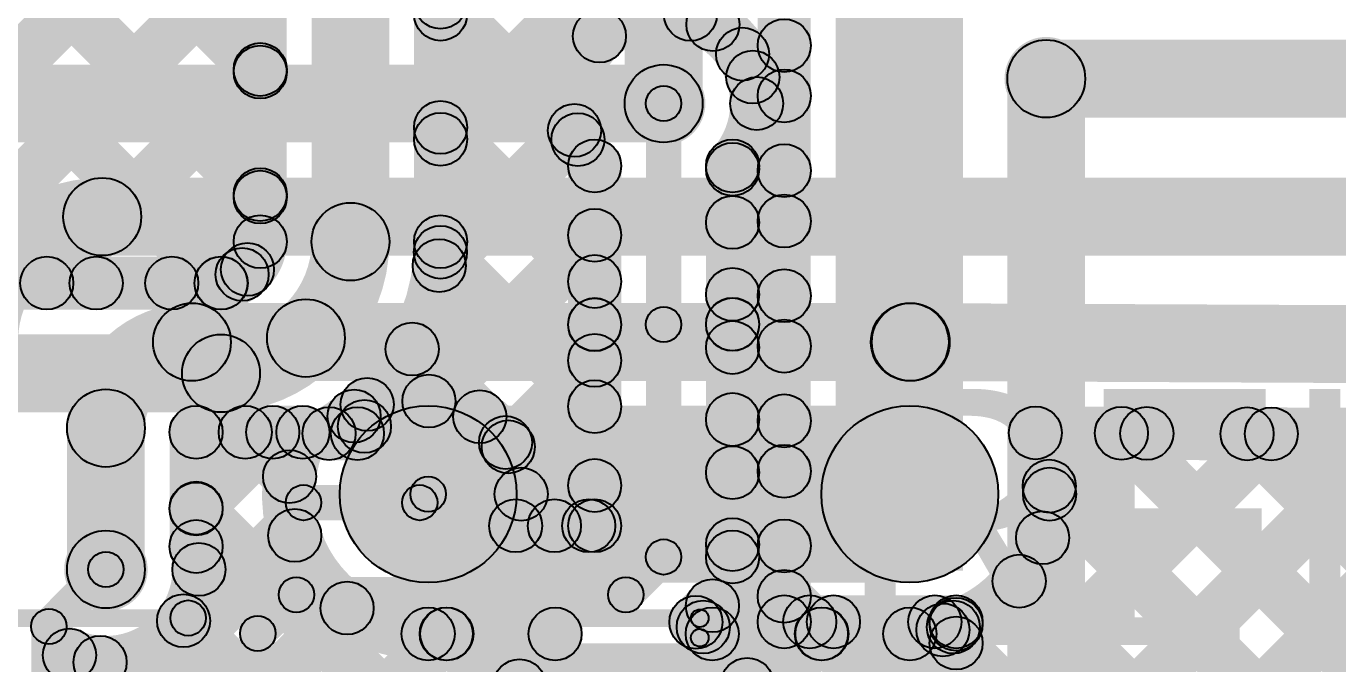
# Model space of a CAD drawing. Header units: millimetres. Extents: x 0 to 210, y 0 to 213.
# Drawn here: x 1.6821 to 2.053, y 0.1107 to 0.2908 of the extents above; entities that cross this region are included whole.
import ezdxf

# ---------------------------------------------------------------- set-up
doc = ezdxf.new("R2010")
doc.units = ezdxf.units.MM
doc.header["$MEASUREMENT"] = 0
for name, color, linetype in [('BottomLayer', 5, 'Continuous'), ('BottomSolder', 6, 'Continuous'), ('TopLayer', 1, 'Continuous'), ('TopOverlay', 2, 'Continuous'), ('TopSolder', 216, 'Continuous'), ('ViaHoleLayer', 16, 'Continuous')]:
    doc.layers.add(name, color=color, linetype=linetype)

# ---------------------------------------------------------------- blocks, each defined once
blk = doc.blocks.new('2305018_2_69')
at = {"layer": 'BottomSolder'}
h = blk.add_hatch(color=6, dxfattribs=at)
edge = h.paths.add_edge_path()
edge.add_arc((0.1752, 0.03937), 0.02073, 180, 360)
edge.add_line((0.19593, 0.03937), (0.19593, 0.07874))
edge.add_arc((0.1752, 0.07874), 0.02073, 0, 180)
edge.add_line((0.15446, 0.07874), (0.15446, 0.03937))
at = {"layer": 'TopOverlay'}
for points in [[(-0.1939, 0.10675), (-0.1939, 0.11175), (0.1939, 0.11175), (0.1939, 0.10675)], [(0.1964, 0.10372), (0.1914, 0.10372), (0.1914, 0.10925), (0.1964, 0.10925)]]:
    blk.add_hatch(color=2, dxfattribs=at).paths.add_polyline_path(points)
h = blk.add_hatch(color=2, dxfattribs=at)
edge = h.paths.add_edge_path()
edge.add_arc((0.1939, 0.10925), 0.0025, 0, 360)
h = blk.add_hatch(color=2, dxfattribs=at)
edge = h.paths.add_edge_path()
edge.add_arc((0.1939, 0.10925), 0.0025, 0, 360)
h = blk.add_hatch(color=2, dxfattribs=at)
edge = h.paths.add_edge_path()
edge.add_arc((0.1939, 0.10372), 0.0025, 0, 360)
at = {"layer": 'TopSolder'}
h = blk.add_hatch(color=216, dxfattribs=at)
edge = h.paths.add_edge_path()
edge.add_arc((0.1752, 0.03937), 0.02073, 180, 360)
edge.add_line((0.19593, 0.03937), (0.19593, 0.07874))
edge.add_arc((0.1752, 0.07874), 0.02073, 0, 180)
edge.add_line((0.15446, 0.07874), (0.15446, 0.03937))
at = {"layer": 'TopOverlay'}
for centre in [(0.1939, 0.10925), (0.1939, 0.10925), (0.1939, 0.10372)]:
    blk.add_circle(centre, 0.0025, dxfattribs=at)

msp = doc.modelspace()

# ---------------------------------------------------------------- hatches: boundary and pattern name
at = {"layer": 'BottomLayer'}
for points in [[(1.87338, 0.269), (1.85138, 0.269), (1.85138, 0.37536), (1.87338, 0.37536)], [(1.97057, 0.265), (1.97057, 0.287), (2.19897, 0.287), (2.19897, 0.265)], [(1.516, 0.258), (1.516, 0.28), (1.86238, 0.28), (1.86238, 0.258)], [(1.70363, 0.226), (1.70363, 0.248), (2.52104, 0.248), (2.52104, 0.226)], [(1.729, 0.19058), (1.729, 0.21258), (1.932, 0.21258), (1.932, 0.19058)], [(1.93221, 0.19058), (1.93231, 0.21258), (2.52838, 0.20982), (2.52828, 0.18782)], [(1.73017, 0.16858), (1.73017, 0.18358), (1.76038, 0.18358), (1.76038, 0.16858)], [(1.79579, 0.13358), (1.79579, 0.18358), (1.932, 0.18358), (1.932, 0.13358)], [(1.96746, 0.16841), (1.96753, 0.18341), (2.52821, 0.18082), (2.52814, 0.16582)], [(1.73547, 0.14909), (1.72486, 0.1597), (1.74654, 0.18138), (1.75715, 0.17077)], [(1.73877, 0.17077), (1.74937, 0.18138), (1.7619, 0.16885), (1.7513, 0.15824)], [(1.86798, -0.00124), (1.85738, 0.00937), (2.02891, 0.18091), (2.03952, 0.1703)], [(1.95471, 0.05014), (1.94411, 0.06074), (2.06411, 0.18075), (2.07471, 0.17014)], [(1.97484, 0.14098), (1.96423, 0.15158), (1.99372, 0.18107), (2.00433, 0.17046)], [(1.99007, 0.05014), (1.97946, 0.06074), (2.0993, 0.18058), (2.10991, 0.16998)], [(1.98653, 0.1705), (1.99714, 0.1811), (2.1366, 0.04164), (2.12599, 0.03103)], [(2.02205, 0.17033), (2.03266, 0.18094), (2.15669, 0.05691), (2.14608, 0.0463)], [(1.71567, 0.13732), (1.69367, 0.13732), (1.69367, 0.17725), (1.71567, 0.17725)], [(1.73767, 0.1438), (1.72267, 0.1438), (1.72267, 0.17608), (1.73767, 0.17608)], [(1.96613, 0.15554), (1.97674, 0.16615), (2.0826, 0.06029), (2.07199, 0.04968)], [(1.72486, 0.14932), (1.73547, 0.15993), (1.82498, 0.07042), (1.81437, 0.05982)], [(1.69967, 0.07794), (1.68906, 0.08854), (1.75274, 0.15222), (1.76335, 0.14162)], [(1.95762, 0.1287), (1.96823, 0.1393), (2.05256, 0.05497), (2.04196, 0.04436)], [(1.69967, 0.04258), (1.68906, 0.05319), (1.76758, 0.1317), (1.77818, 0.12109)], [(1.72132, 0.11751), (1.73192, 0.12812), (1.85063, 0.00942), (1.84002, -0.00119)], [(1.79579, 0.11158), (1.79579, 0.12658), (1.8317, 0.12658), (1.8317, 0.11158)], [(1.87611, 0.11158), (1.87611, 0.12658), (1.932, 0.12658), (1.932, 0.11158)], [(1.89344, 0.05958), (1.88283, 0.07018), (1.93899, 0.12634), (1.9496, 0.11574)], [(1.69967, 0.00723), (1.68906, 0.01783), (1.79561, 0.12438), (1.80622, 0.11377)], [(1.79577, 0.11377), (1.80637, 0.12438), (1.82565, 0.1051), (1.81505, 0.09449)], [(1.8928, 0.09429), (1.8822, 0.1049), (1.90168, 0.12438), (1.91228, 0.11377)], [(1.90183, 0.11377), (1.91244, 0.12438), (1.97608, 0.06074), (1.96547, 0.05014)], [(1.93606, 0.1149), (1.94667, 0.12551), (2.01143, 0.06074), (2.00082, 0.05014)], [(1.69772, 0.10575), (1.70833, 0.11636), (1.79188, 0.0328), (1.78128, 0.0222)], [(1.81997, -0.09761), (1.89597, -0.09761), (1.89597, 0.11639), (1.81997, 0.11639)], [(1.70187, 0.01005), (1.68687, 0.01005), (1.68687, 0.11311), (1.70187, 0.11311)]]:
    msp.add_hatch(color=5, dxfattribs=at).paths.add_polyline_path(points)
h = msp.add_hatch(color=5, dxfattribs=at)
edge = h.paths.add_edge_path()
edge.add_arc((1.97057, 0.276), 0.01181, 0, 360)
h = msp.add_hatch(color=5, dxfattribs=at)
edge = h.paths.add_edge_path()
edge.add_arc((1.97057, 0.276), 0.011, 0, 360)
h = msp.add_hatch(color=5, dxfattribs=at)
edge = h.paths.add_edge_path()
edge.add_arc((1.86238, 0.269), 0.01181, 0, 360)
h = msp.add_hatch(color=5, dxfattribs=at)
edge = h.paths.add_edge_path()
edge.add_arc((1.86238, 0.269), 0.011, 0, 360)
h = msp.add_hatch(color=5, dxfattribs=at)
edge = h.paths.add_edge_path()
edge.add_arc((1.86238, 0.269), 0.011, 0, 360)
h = msp.add_hatch(color=5, dxfattribs=at)
edge = h.paths.add_edge_path()
edge.add_arc((1.70363, 0.237), 0.011, 0, 360)
h = msp.add_hatch(color=5, dxfattribs=at)
edge = h.paths.add_edge_path()
edge.add_arc((1.70363, 0.237), 0.011, 0, 360)
h = msp.add_hatch(color=5, dxfattribs=at)
edge = h.paths.add_edge_path()
edge.add_arc((1.729, 0.20158), 0.011, 0, 360)
h = msp.add_hatch(color=5, dxfattribs=at)
edge = h.paths.add_edge_path()
edge.add_arc((1.729, 0.20158), 0.011, 0, 360)
h = msp.add_hatch(color=5, dxfattribs=at)
edge = h.paths.add_edge_path()
edge.add_arc((1.932, 0.20158), 0.011, 0, 360)
h = msp.add_hatch(color=5, dxfattribs=at)
edge = h.paths.add_edge_path()
edge.add_arc((1.932, 0.20158), 0.011, 0, 360)
h = msp.add_hatch(color=5, dxfattribs=at)
edge = h.paths.add_edge_path()
edge.add_arc((1.93226, 0.20158), 0.011, 0, 360)
h = msp.add_hatch(color=5, dxfattribs=at)
edge = h.paths.add_edge_path()
edge.add_arc((1.93226, 0.20158), 0.011, 0, 360)
h = msp.add_hatch(color=5, dxfattribs=at)
edge = h.paths.add_edge_path()
edge.add_arc((1.70467, 0.17725), 0.011, 0, 360)
h = msp.add_hatch(color=5, dxfattribs=at)
edge = h.paths.add_edge_path()
edge.add_arc((1.70467, 0.17725), 0.011, 0, 360)
h = msp.add_hatch(color=5, dxfattribs=at)
edge = h.paths.add_edge_path()
edge.add_arc((1.73017, 0.17608), 0.0075, 0, 360)
h = msp.add_hatch(color=5, dxfattribs=at)
edge = h.paths.add_edge_path()
edge.add_arc((1.73017, 0.17608), 0.0075, 0, 360)
h = msp.add_hatch(color=5, dxfattribs=at)
edge = h.paths.add_edge_path()
edge.add_arc((1.74407, 0.17608), 0.0075, 0, 360)
h = msp.add_hatch(color=5, dxfattribs=at)
edge = h.paths.add_edge_path()
edge.add_arc((1.75185, 0.17608), 0.0075, 0, 360)
h = msp.add_hatch(color=5, dxfattribs=at)
edge = h.paths.add_edge_path()
edge.add_arc((1.76038, 0.17608), 0.0075, 0, 360)
h = msp.add_hatch(color=5, dxfattribs=at)
edge = h.paths.add_edge_path()
edge.add_arc((1.76038, 0.17608), 0.0075, 0, 360)
h = msp.add_hatch(color=5, dxfattribs=at)
edge = h.paths.add_edge_path()
edge.add_arc((1.79579, 0.15858), 0.025, 0, 360)
h = msp.add_hatch(color=5, dxfattribs=at)
edge = h.paths.add_edge_path()
edge.add_arc((1.932, 0.15858), 0.025, 0, 360)
h = msp.add_hatch(color=5, dxfattribs=at)
edge = h.paths.add_edge_path()
edge.add_arc((1.96749, 0.17591), 0.0075, 0, 360)
h = msp.add_hatch(color=5, dxfattribs=at)
edge = h.paths.add_edge_path()
edge.add_arc((1.96749, 0.17591), 0.0075, 0, 360)
h = msp.add_hatch(color=5, dxfattribs=at)
edge = h.paths.add_edge_path()
edge.add_arc((1.99183, 0.1758), 0.0075, 0, 360)
h = msp.add_hatch(color=5, dxfattribs=at)
edge = h.paths.add_edge_path()
edge.add_arc((1.99902, 0.17577), 0.0075, 0, 360)
h = msp.add_hatch(color=5, dxfattribs=at)
edge = h.paths.add_edge_path()
edge.add_arc((2.02735, 0.17564), 0.0075, 0, 360)
h = msp.add_hatch(color=5, dxfattribs=at)
edge = h.paths.add_edge_path()
edge.add_arc((2.03422, 0.1756), 0.0075, 0, 360)
h = msp.add_hatch(color=5, dxfattribs=at)
edge = h.paths.add_edge_path()
edge.add_arc((1.7566, 0.16355), 0.0075, 0, 360)
h = msp.add_hatch(color=5, dxfattribs=at)
edge = h.paths.add_edge_path()
edge.add_arc((1.79579, 0.15858), 0.01181, 0, 360)
h = msp.add_hatch(color=5, dxfattribs=at)
edge = h.paths.add_edge_path()
edge.add_arc((1.932, 0.15858), 0.01181, 0, 360)
h = msp.add_hatch(color=5, dxfattribs=at)
edge = h.paths.add_edge_path()
edge.add_arc((1.97143, 0.16084), 0.0075, 0, 360)
h = msp.add_hatch(color=5, dxfattribs=at)
edge = h.paths.add_edge_path()
edge.add_arc((1.9715, 0.15858), 0.0075, 0, 360)
h = msp.add_hatch(color=5, dxfattribs=at)
edge = h.paths.add_edge_path()
edge.add_arc((1.9715, 0.15858), 0.0075, 0, 360)
h = msp.add_hatch(color=5, dxfattribs=at)
edge = h.paths.add_edge_path()
edge.add_arc((1.73017, 0.15462), 0.0075, 0, 360)
h = msp.add_hatch(color=5, dxfattribs=at)
edge = h.paths.add_edge_path()
edge.add_arc((1.73017, 0.1544), 0.0075, 0, 360)
h = msp.add_hatch(color=5, dxfattribs=at)
edge = h.paths.add_edge_path()
edge.add_arc((1.75805, 0.14692), 0.0075, 0, 360)
h = msp.add_hatch(color=5, dxfattribs=at)
edge = h.paths.add_edge_path()
edge.add_arc((1.96954, 0.14628), 0.0075, 0, 360)
h = msp.add_hatch(color=5, dxfattribs=at)
edge = h.paths.add_edge_path()
edge.add_arc((1.70467, 0.13732), 0.01181, 0, 360)
h = msp.add_hatch(color=5, dxfattribs=at)
edge = h.paths.add_edge_path()
edge.add_arc((1.73017, 0.1438), 0.0075, 0, 360)
h = msp.add_hatch(color=5, dxfattribs=at)
edge = h.paths.add_edge_path()
edge.add_arc((1.73017, 0.1438), 0.0075, 0, 360)
h = msp.add_hatch(color=5, dxfattribs=at)
edge = h.paths.add_edge_path()
edge.add_arc((1.70467, 0.13732), 0.011, 0, 360)
h = msp.add_hatch(color=5, dxfattribs=at)
edge = h.paths.add_edge_path()
edge.add_arc((1.73098, 0.13732), 0.0075, 0, 360)
h = msp.add_hatch(color=5, dxfattribs=at)
edge = h.paths.add_edge_path()
edge.add_arc((1.73098, 0.13732), 0.0075, 0, 360)
h = msp.add_hatch(color=5, dxfattribs=at)
edge = h.paths.add_edge_path()
edge.add_arc((1.96292, 0.134), 0.0075, 0, 360)
h = msp.add_hatch(color=5, dxfattribs=at)
edge = h.paths.add_edge_path()
edge.add_arc((1.77288, 0.1264), 0.0075, 0, 360)
h = msp.add_hatch(color=5, dxfattribs=at)
edge = h.paths.add_edge_path()
edge.add_arc((1.72662, 0.12282), 0.0075, 0, 360)
h = msp.add_hatch(color=5, dxfattribs=at)
edge = h.paths.add_edge_path()
edge.add_arc((1.79579, 0.11908), 0.0075, 0, 360)
h = msp.add_hatch(color=5, dxfattribs=at)
edge = h.paths.add_edge_path()
edge.add_arc((1.79579, 0.11908), 0.0075, 0, 360)
h = msp.add_hatch(color=5, dxfattribs=at)
edge = h.paths.add_edge_path()
edge.add_arc((1.80091, 0.11908), 0.0075, 0, 360)
h = msp.add_hatch(color=5, dxfattribs=at)
edge = h.paths.add_edge_path()
edge.add_arc((1.80107, 0.11908), 0.0075, 0, 360)
h = msp.add_hatch(color=5, dxfattribs=at)
edge = h.paths.add_edge_path()
edge.add_arc((1.8317, 0.11908), 0.0075, 0, 360)
h = msp.add_hatch(color=5, dxfattribs=at)
edge = h.paths.add_edge_path()
edge.add_arc((1.8317, 0.11908), 0.0075, 0, 360)
h = msp.add_hatch(color=5, dxfattribs=at)
edge = h.paths.add_edge_path()
edge.add_arc((1.87611, 0.11908), 0.0075, 0, 360)
h = msp.add_hatch(color=5, dxfattribs=at)
edge = h.paths.add_edge_path()
edge.add_arc((1.87611, 0.11908), 0.0075, 0, 360)
h = msp.add_hatch(color=5, dxfattribs=at)
edge = h.paths.add_edge_path()
edge.add_arc((1.90698, 0.11908), 0.0075, 0, 360)
h = msp.add_hatch(color=5, dxfattribs=at)
edge = h.paths.add_edge_path()
edge.add_arc((1.90714, 0.11908), 0.0075, 0, 360)
h = msp.add_hatch(color=5, dxfattribs=at)
edge = h.paths.add_edge_path()
edge.add_arc((1.932, 0.11908), 0.0075, 0, 360)
h = msp.add_hatch(color=5, dxfattribs=at)
edge = h.paths.add_edge_path()
edge.add_arc((1.932, 0.11908), 0.0075, 0, 360)
h = msp.add_hatch(color=5, dxfattribs=at)
edge = h.paths.add_edge_path()
edge.add_arc((1.94137, 0.1202), 0.0075, 0, 360)
h = msp.add_hatch(color=5, dxfattribs=at)
edge = h.paths.add_edge_path()
edge.add_arc((1.9443, 0.12104), 0.0075, 0, 360)
h = msp.add_hatch(color=5, dxfattribs=at)
edge = h.paths.add_edge_path()
edge.add_arc((1.69437, 0.11311), 0.0075, 0, 360)
h = msp.add_hatch(color=5, dxfattribs=at)
edge = h.paths.add_edge_path()
edge.add_arc((1.69437, 0.11311), 0.0075, 0, 360)
h = msp.add_hatch(color=5, dxfattribs=at)
edge = h.paths.add_edge_path()
edge.add_arc((1.70302, 0.11106), 0.0075, 0, 360)
h = msp.add_hatch(color=5, dxfattribs=at)
edge = h.paths.add_edge_path()
edge.add_arc((1.82163, 0.10444), 0.0075, 0, 360)
h = msp.add_hatch(color=5, dxfattribs=at)
edge = h.paths.add_edge_path()
edge.add_arc((1.88604, 0.10482), 0.0075, 0, 360)
at = {"layer": 'TopLayer'}
for points in [[(1.35688, 0.58802), (1.36748, 0.59863), (1.74256, 0.22355), (1.73196, 0.21294)], [(1.3632, 0.54634), (1.3738, 0.55695), (1.70721, 0.22355), (1.6966, 0.21294)], [(1.59805, 0.3822), (1.60866, 0.3928), (1.75362, 0.24784), (1.74302, 0.23724)], [(1.911, 0.137), (1.947, 0.137), (1.947, 0.37194), (1.911, 0.37194)], [(1.62254, 0.21294), (1.61193, 0.22355), (1.72488, 0.33649), (1.73549, 0.32589)], [(1.69156, 0.32405), (1.70217, 0.33465), (1.75362, 0.2832), (1.74302, 0.27259)], [(1.65789, 0.21294), (1.64729, 0.22355), (1.74516, 0.32142), (1.75577, 0.31081)], [(1.80462, 0.2536), (1.79402, 0.26421), (1.83461, 0.3048), (1.84522, 0.2942)], [(1.80462, 0.28896), (1.79402, 0.29956), (1.79926, 0.3048), (1.80986, 0.2942)], [(1.82748, 0.2942), (1.83808, 0.3048), (1.84953, 0.29335), (1.83893, 0.28275)], [(1.86283, 0.2942), (1.87344, 0.3048), (1.88163, 0.29662), (1.87102, 0.28601)], [(1.87527, 0.28889), (1.86466, 0.2995), (1.86997, 0.3048), (1.88057, 0.2942)], [(1.75582, 0.22995), (1.74082, 0.22995), (1.74082, 0.302), (1.75582, 0.302)], [(1.78482, 0.22995), (1.76282, 0.22995), (1.76282, 0.302), (1.78482, 0.302)], [(1.79402, 0.2923), (1.80462, 0.30291), (1.84343, 0.2641), (1.83282, 0.2535)], [(1.80682, 0.22995), (1.79182, 0.22995), (1.79182, 0.29871), (1.80682, 0.29871)], [(1.904, 0.1225), (1.889, 0.1225), (1.889, 0.29904), (1.904, 0.29904)], [(1.89291, 0.27117), (1.8823, 0.28178), (1.8912, 0.29068), (1.9018, 0.28007)], [(1.87939, 0.27764), (1.88999, 0.28825), (1.9018, 0.27644), (1.8912, 0.26583)], [(1.69325, 0.21294), (1.68264, 0.22355), (1.74302, 0.28392), (1.75362, 0.27331)], [(1.98157, 0.00551), (1.95957, 0.00551), (1.95957, 0.276), (1.98157, 0.276)], [(1.79402, 0.25695), (1.80462, 0.26755), (1.84818, 0.22399), (1.83757, 0.21339)], [(1.86738, 0.20655), (1.85738, 0.20655), (1.85738, 0.269), (1.86738, 0.269)], [(1.80425, 0.21787), (1.79364, 0.22848), (1.83188, 0.26672), (1.84249, 0.25611)], [(1.87657, 0.2451), (1.88718, 0.2557), (1.9018, 0.24108), (1.8912, 0.23048)], [(1.88718, 0.23009), (1.87657, 0.2407), (1.8912, 0.25532), (1.9018, 0.24472)], [(1.72861, 0.21294), (1.718, 0.22355), (1.74302, 0.24856), (1.75362, 0.23796)], [(1.85038, 0.20655), (1.83538, 0.20655), (1.83538, 0.25134), (1.85038, 0.25134)], [(1.88938, 0.20662), (1.87438, 0.20662), (1.87438, 0.25134), (1.88938, 0.25134)], [(1.80132, 0.17958), (1.79071, 0.19019), (1.83757, 0.23706), (1.84818, 0.22645)], [(1.79394, 0.22166), (1.80455, 0.23227), (1.84818, 0.18864), (1.83757, 0.17803)], [(1.59527, 0.21074), (1.59527, 0.22574), (1.73721, 0.22574), (1.73721, 0.21074)], [(1.87657, 0.20974), (1.88718, 0.22035), (1.9018, 0.20573), (1.8912, 0.19512)], [(1.88718, 0.19474), (1.87657, 0.20534), (1.8912, 0.21997), (1.9018, 0.20936)], [(1.85884, 0.20302), (1.86591, 0.21009), (1.86591, 0.21009), (1.85884, 0.20302)], [(1.78597, 0.19428), (1.79658, 0.20489), (1.81571, 0.18576), (1.8051, 0.17515)], [(1.85038, 0.14966), (1.83538, 0.14966), (1.83538, 0.20649), (1.85038, 0.20649)], [(1.86738, 0.14083), (1.85738, 0.14083), (1.85738, 0.20655), (1.86738, 0.20655)], [(1.88938, 0.14083), (1.87438, 0.14083), (1.87438, 0.20655), (1.88938, 0.20655)], [(1.5902, 0.18174), (1.5902, 0.20374), (1.73721, 0.20374), (1.73721, 0.18174)], [(1.82374, 0.16666), (1.81314, 0.17726), (1.83757, 0.2017), (1.84818, 0.19109)], [(1.76954, 0.17536), (1.78015, 0.18596), (1.78306, 0.18305), (1.77246, 0.17244)], [(1.76777, 0.16819), (1.76777, 0.18319), (1.7758, 0.18319), (1.7758, 0.16819)], [(1.87657, 0.17439), (1.88718, 0.18499), (1.9018, 0.17037), (1.8912, 0.15977)], [(1.88718, 0.15938), (1.87657, 0.16999), (1.8912, 0.18461), (1.9018, 0.174)], [(1.81236, 0.16789), (1.82297, 0.1785), (1.8465, 0.15496), (1.8359, 0.14435)], [(1.8368, 0.14435), (1.82619, 0.15496), (1.83757, 0.16634), (1.84818, 0.15574)], [(1.73146, 0.12004), (1.72439, 0.12712), (1.757, 0.15973), (1.76407, 0.15266)], [(1.76053, 0.15119), (1.76053, 0.16119), (1.7934, 0.16119), (1.7934, 0.15119)], [(1.79694, 0.15266), (1.78987, 0.15973), (1.79225, 0.16211), (1.79932, 0.15504)], [(1.82054, 0.14216), (1.82054, 0.15716), (1.84288, 0.15716), (1.84288, 0.14216)], [(1.87889, 0.11573), (1.86828, 0.12634), (1.8912, 0.14926), (1.9018, 0.13865)], [(1.87657, 0.13903), (1.88718, 0.14964), (1.9018, 0.13502), (1.8912, 0.12441)], [(1.85524, 0.12662), (1.84817, 0.13369), (1.85884, 0.14437), (1.86591, 0.1373)], [(1.69209, 0.11767), (1.68502, 0.12474), (1.70113, 0.14085), (1.7082, 0.13378)], [(1.75114, 0.11569), (1.74407, 0.12276), (1.755, 0.13369), (1.76208, 0.12662)], [(1.75854, 0.12516), (1.75854, 0.13516), (1.8517, 0.13516), (1.8517, 0.12516)], [(1.8912, 0.12441), (1.9018, 0.13502), (1.90902, 0.1278), (1.89841, 0.1172)], [(1.87681, 0.11708), (1.8662, 0.12769), (1.87086, 0.13235), (1.88147, 0.12174)], [(1.8965, 0.115), (1.8965, 0.13), (1.94507, 0.13), (1.94507, 0.115)], [(1.8928, 0.09429), (1.8822, 0.1049), (1.9051, 0.1278), (1.91571, 0.1172)], [(1.89344, 0.05958), (1.88283, 0.07018), (1.93977, 0.12712), (1.95038, 0.11651)], [(1.89841, 0.1172), (1.90902, 0.1278), (1.95038, 0.08644), (1.93977, 0.07584)], [(1.93377, 0.1172), (1.94437, 0.1278), (1.95038, 0.1218), (1.93977, 0.11119)], [(1.73292, 0.08121), (1.72292, 0.08121), (1.72292, 0.12358), (1.73292, 0.12358)], [(1.95257, 0.05544), (1.93757, 0.05544), (1.93757, 0.1225), (1.95257, 0.1225)], [(1.69355, 0.08121), (1.68355, 0.08121), (1.68355, 0.1212), (1.69355, 0.1212)], [(1.75261, 0.08121), (1.74261, 0.08121), (1.74261, 0.11922), (1.75261, 0.11922)]]:
    msp.add_hatch(color=1, dxfattribs=at).paths.add_polyline_path(points)
h = msp.add_hatch(color=1, dxfattribs=at)
edge = h.paths.add_edge_path()
edge.add_arc((1.79932, 0.29761), 0.0075, 0, 360)
h = msp.add_hatch(color=1, dxfattribs=at)
edge = h.paths.add_edge_path()
edge.add_arc((1.79932, 0.29426), 0.0075, 0, 360)
h = msp.add_hatch(color=1, dxfattribs=at)
edge = h.paths.add_edge_path()
edge.add_arc((1.86996, 0.29419), 0.0075, 0, 360)
h = msp.add_hatch(color=1, dxfattribs=at)
edge = h.paths.add_edge_path()
edge.add_arc((1.87632, 0.29131), 0.0075, 0, 360)
h = msp.add_hatch(color=1, dxfattribs=at)
edge = h.paths.add_edge_path()
edge.add_arc((1.84423, 0.28805), 0.0075, 0, 360)
h = msp.add_hatch(color=1, dxfattribs=at)
edge = h.paths.add_edge_path()
edge.add_arc((1.88469, 0.28294), 0.0075, 0, 360)
h = msp.add_hatch(color=1, dxfattribs=at)
edge = h.paths.add_edge_path()
edge.add_arc((1.8965, 0.28537), 0.0075, 0, 360)
h = msp.add_hatch(color=1, dxfattribs=at)
edge = h.paths.add_edge_path()
edge.add_arc((1.74832, 0.27861), 0.0075, 0, 360)
h = msp.add_hatch(color=1, dxfattribs=at)
edge = h.paths.add_edge_path()
edge.add_arc((1.97057, 0.276), 0.01181, 0, 360)
h = msp.add_hatch(color=1, dxfattribs=at)
edge = h.paths.add_edge_path()
edge.add_arc((1.97057, 0.276), 0.011, 0, 360)
h = msp.add_hatch(color=1, dxfattribs=at)
edge = h.paths.add_edge_path()
edge.add_arc((1.74832, 0.27789), 0.0075, 0, 360)
h = msp.add_hatch(color=1, dxfattribs=at)
edge = h.paths.add_edge_path()
edge.add_arc((1.8876, 0.27648), 0.0075, 0, 360)
h = msp.add_hatch(color=1, dxfattribs=at)
edge = h.paths.add_edge_path()
edge.add_arc((1.86238, 0.269), 0.01181, 0, 360)
h = msp.add_hatch(color=1, dxfattribs=at)
edge = h.paths.add_edge_path()
edge.add_arc((1.8965, 0.27113), 0.0075, 0, 360)
h = msp.add_hatch(color=1, dxfattribs=at)
edge = h.paths.add_edge_path()
edge.add_arc((1.88869, 0.269), 0.0075, 0, 360)
h = msp.add_hatch(color=1, dxfattribs=at)
edge = h.paths.add_edge_path()
edge.add_arc((1.88869, 0.269), 0.0075, 0, 360)
h = msp.add_hatch(color=1, dxfattribs=at)
edge = h.paths.add_edge_path()
edge.add_arc((1.86238, 0.269), 0.005, 0, 360)
h = msp.add_hatch(color=1, dxfattribs=at)
edge = h.paths.add_edge_path()
edge.add_arc((1.79932, 0.26225), 0.0075, 0, 360)
h = msp.add_hatch(color=1, dxfattribs=at)
edge = h.paths.add_edge_path()
edge.add_arc((1.83718, 0.26141), 0.0075, 0, 360)
h = msp.add_hatch(color=1, dxfattribs=at)
edge = h.paths.add_edge_path()
edge.add_arc((1.79932, 0.2589), 0.0075, 0, 360)
h = msp.add_hatch(color=1, dxfattribs=at)
edge = h.paths.add_edge_path()
edge.add_arc((1.83813, 0.2588), 0.0075, 0, 360)
h = msp.add_hatch(color=1, dxfattribs=at)
edge = h.paths.add_edge_path()
edge.add_arc((1.84288, 0.25134), 0.0075, 0, 360)
h = msp.add_hatch(color=1, dxfattribs=at)
edge = h.paths.add_edge_path()
edge.add_arc((1.84288, 0.25134), 0.0075, 0, 360)
h = msp.add_hatch(color=1, dxfattribs=at)
edge = h.paths.add_edge_path()
edge.add_arc((1.88188, 0.25134), 0.0075, 0, 360)
h = msp.add_hatch(color=1, dxfattribs=at)
edge = h.paths.add_edge_path()
edge.add_arc((1.88188, 0.25134), 0.0075, 0, 360)
h = msp.add_hatch(color=1, dxfattribs=at)
edge = h.paths.add_edge_path()
edge.add_arc((1.88188, 0.2504), 0.0075, 0, 360)
h = msp.add_hatch(color=1, dxfattribs=at)
edge = h.paths.add_edge_path()
edge.add_arc((1.8965, 0.25002), 0.0075, 0, 360)
h = msp.add_hatch(color=1, dxfattribs=at)
edge = h.paths.add_edge_path()
edge.add_arc((1.74832, 0.24326), 0.0075, 0, 360)
h = msp.add_hatch(color=1, dxfattribs=at)
edge = h.paths.add_edge_path()
edge.add_arc((1.74832, 0.24254), 0.0075, 0, 360)
h = msp.add_hatch(color=1, dxfattribs=at)
edge = h.paths.add_edge_path()
edge.add_arc((1.88188, 0.2354), 0.0075, 0, 360)
h = msp.add_hatch(color=1, dxfattribs=at)
edge = h.paths.add_edge_path()
edge.add_arc((1.8965, 0.23578), 0.0075, 0, 360)
h = msp.add_hatch(color=1, dxfattribs=at)
edge = h.paths.add_edge_path()
edge.add_arc((1.74832, 0.22995), 0.0075, 0, 360)
h = msp.add_hatch(color=1, dxfattribs=at)
edge = h.paths.add_edge_path()
edge.add_arc((1.74832, 0.22995), 0.0075, 0, 360)
h = msp.add_hatch(color=1, dxfattribs=at)
edge = h.paths.add_edge_path()
edge.add_arc((1.77382, 0.22995), 0.011, 0, 360)
h = msp.add_hatch(color=1, dxfattribs=at)
edge = h.paths.add_edge_path()
edge.add_arc((1.77382, 0.22995), 0.011, 0, 360)
h = msp.add_hatch(color=1, dxfattribs=at)
edge = h.paths.add_edge_path()
edge.add_arc((1.79932, 0.22995), 0.0075, 0, 360)
h = msp.add_hatch(color=1, dxfattribs=at)
edge = h.paths.add_edge_path()
edge.add_arc((1.79932, 0.22995), 0.0075, 0, 360)
h = msp.add_hatch(color=1, dxfattribs=at)
edge = h.paths.add_edge_path()
edge.add_arc((1.84288, 0.23175), 0.0075, 0, 360)
h = msp.add_hatch(color=1, dxfattribs=at)
edge = h.paths.add_edge_path()
edge.add_arc((1.79925, 0.22697), 0.0075, 0, 360)
h = msp.add_hatch(color=1, dxfattribs=at)
edge = h.paths.add_edge_path()
edge.add_arc((1.79894, 0.22317), 0.0075, 0, 360)
h = msp.add_hatch(color=1, dxfattribs=at)
edge = h.paths.add_edge_path()
edge.add_arc((1.74318, 0.2207), 0.0075, 0, 360)
h = msp.add_hatch(color=1, dxfattribs=at)
edge = h.paths.add_edge_path()
edge.add_arc((1.7447, 0.2221), 0.0075, 0, 360)
h = msp.add_hatch(color=1, dxfattribs=at)
edge = h.paths.add_edge_path()
edge.add_arc((1.68795, 0.21824), 0.0075, 0, 360)
h = msp.add_hatch(color=1, dxfattribs=at)
edge = h.paths.add_edge_path()
edge.add_arc((1.70191, 0.21824), 0.0075, 0, 360)
h = msp.add_hatch(color=1, dxfattribs=at)
edge = h.paths.add_edge_path()
edge.add_arc((1.7233, 0.21824), 0.0075, 0, 360)
h = msp.add_hatch(color=1, dxfattribs=at)
edge = h.paths.add_edge_path()
edge.add_arc((1.73721, 0.21824), 0.0075, 0, 360)
h = msp.add_hatch(color=1, dxfattribs=at)
edge = h.paths.add_edge_path()
edge.add_arc((1.73721, 0.21824), 0.0075, 0, 360)
h = msp.add_hatch(color=1, dxfattribs=at)
edge = h.paths.add_edge_path()
edge.add_arc((1.73726, 0.21824), 0.0075, 0, 360)
h = msp.add_hatch(color=1, dxfattribs=at)
edge = h.paths.add_edge_path()
edge.add_arc((1.84288, 0.21869), 0.0075, 0, 360)
h = msp.add_hatch(color=1, dxfattribs=at)
edge = h.paths.add_edge_path()
edge.add_arc((1.88188, 0.21505), 0.0075, 0, 360)
h = msp.add_hatch(color=1, dxfattribs=at)
edge = h.paths.add_edge_path()
edge.add_arc((1.8965, 0.21466), 0.0075, 0, 360)
h = msp.add_hatch(color=1, dxfattribs=at)
edge = h.paths.add_edge_path()
edge.add_arc((1.76124, 0.2027), 0.011, 0, 360)
h = msp.add_hatch(color=1, dxfattribs=at)
edge = h.paths.add_edge_path()
edge.add_arc((1.76124, 0.2027), 0.011, 0, 360)
h = msp.add_hatch(color=1, dxfattribs=at)
edge = h.paths.add_edge_path()
edge.add_arc((1.84288, 0.20655), 0.0075, 0, 360)
h = msp.add_hatch(color=1, dxfattribs=at)
edge = h.paths.add_edge_path()
edge.add_arc((1.84288, 0.20649), 0.0075, 0, 360)
h = msp.add_hatch(color=1, dxfattribs=at)
edge = h.paths.add_edge_path()
edge.add_arc((1.86238, 0.20655), 0.005, 0, 360)
h = msp.add_hatch(color=1, dxfattribs=at)
edge = h.paths.add_edge_path()
edge.add_arc((1.86238, 0.20655), 0.005, 0, 360)
h = msp.add_hatch(color=1, dxfattribs=at)
edge = h.paths.add_edge_path()
edge.add_arc((1.86238, 0.20655), 0.005, 0, 360)
h = msp.add_hatch(color=1, dxfattribs=at)
edge = h.paths.add_edge_path()
edge.add_arc((1.86238, 0.20655), 0.005, 0, 360)
h = msp.add_hatch(color=1, dxfattribs=at)
edge = h.paths.add_edge_path()
edge.add_arc((1.88188, 0.20662), 0.0075, 0, 360)
h = msp.add_hatch(color=1, dxfattribs=at)
edge = h.paths.add_edge_path()
edge.add_arc((1.88188, 0.20655), 0.0075, 0, 360)
h = msp.add_hatch(color=1, dxfattribs=at)
edge = h.paths.add_edge_path()
edge.add_arc((1.8965, 0.20042), 0.0075, 0, 360)
h = msp.add_hatch(color=1, dxfattribs=at)
edge = h.paths.add_edge_path()
edge.add_arc((1.79127, 0.19959), 0.0075, 0, 360)
h = msp.add_hatch(color=1, dxfattribs=at)
edge = h.paths.add_edge_path()
edge.add_arc((1.88188, 0.20004), 0.0075, 0, 360)
h = msp.add_hatch(color=1, dxfattribs=at)
edge = h.paths.add_edge_path()
edge.add_arc((1.73721, 0.19274), 0.011, 0, 360)
h = msp.add_hatch(color=1, dxfattribs=at)
edge = h.paths.add_edge_path()
edge.add_arc((1.73721, 0.19274), 0.011, 0, 360)
h = msp.add_hatch(color=1, dxfattribs=at)
edge = h.paths.add_edge_path()
edge.add_arc((1.84288, 0.1964), 0.0075, 0, 360)
h = msp.add_hatch(color=1, dxfattribs=at)
edge = h.paths.add_edge_path()
edge.add_arc((1.77855, 0.18395), 0.0075, 0, 360)
h = msp.add_hatch(color=1, dxfattribs=at)
edge = h.paths.add_edge_path()
edge.add_arc((1.77855, 0.18395), 0.0075, 0, 360)
h = msp.add_hatch(color=1, dxfattribs=at)
edge = h.paths.add_edge_path()
edge.add_arc((1.79601, 0.18489), 0.0075, 0, 360)
h = msp.add_hatch(color=1, dxfattribs=at)
edge = h.paths.add_edge_path()
edge.add_arc((1.84288, 0.18334), 0.0075, 0, 360)
h = msp.add_hatch(color=1, dxfattribs=at)
edge = h.paths.add_edge_path()
edge.add_arc((1.77484, 0.18066), 0.0075, 0, 360)
h = msp.add_hatch(color=1, dxfattribs=at)
edge = h.paths.add_edge_path()
edge.add_arc((1.8104, 0.18046), 0.0075, 0, 360)
h = msp.add_hatch(color=1, dxfattribs=at)
edge = h.paths.add_edge_path()
edge.add_arc((1.88188, 0.17969), 0.0075, 0, 360)
h = msp.add_hatch(color=1, dxfattribs=at)
edge = h.paths.add_edge_path()
edge.add_arc((1.8965, 0.17931), 0.0075, 0, 360)
h = msp.add_hatch(color=1, dxfattribs=at)
edge = h.paths.add_edge_path()
edge.add_arc((1.76777, 0.17569), 0.0075, 0, 360)
h = msp.add_hatch(color=1, dxfattribs=at)
edge = h.paths.add_edge_path()
edge.add_arc((1.76777, 0.17569), 0.0075, 0, 360)
h = msp.add_hatch(color=1, dxfattribs=at)
edge = h.paths.add_edge_path()
edge.add_arc((1.7758, 0.17569), 0.0075, 0, 360)
h = msp.add_hatch(color=1, dxfattribs=at)
edge = h.paths.add_edge_path()
edge.add_arc((1.7758, 0.17569), 0.0075, 0, 360)
h = msp.add_hatch(color=1, dxfattribs=at)
edge = h.paths.add_edge_path()
edge.add_arc((1.77776, 0.17774), 0.0075, 0, 360)
h = msp.add_hatch(color=1, dxfattribs=at)
edge = h.paths.add_edge_path()
edge.add_arc((1.81767, 0.17319), 0.0075, 0, 360)
h = msp.add_hatch(color=1, dxfattribs=at)
edge = h.paths.add_edge_path()
edge.add_arc((1.81844, 0.17196), 0.0075, 0, 360)
h = msp.add_hatch(color=1, dxfattribs=at)
edge = h.paths.add_edge_path()
edge.add_arc((1.88188, 0.16469), 0.0075, 0, 360)
h = msp.add_hatch(color=1, dxfattribs=at)
edge = h.paths.add_edge_path()
edge.add_arc((1.8965, 0.16507), 0.0075, 0, 360)
h = msp.add_hatch(color=1, dxfattribs=at)
edge = h.paths.add_edge_path()
edge.add_arc((1.79579, 0.15858), 0.01181, 0, 360)
h = msp.add_hatch(color=1, dxfattribs=at)
edge = h.paths.add_edge_path()
edge.add_arc((1.84288, 0.16104), 0.0075, 0, 360)
h = msp.add_hatch(color=1, dxfattribs=at)
edge = h.paths.add_edge_path()
edge.add_arc((1.932, 0.15858), 0.01181, 0, 360)
h = msp.add_hatch(color=1, dxfattribs=at)
edge = h.paths.add_edge_path()
edge.add_arc((1.79579, 0.15858), 0.005, 0, 360)
h = msp.add_hatch(color=1, dxfattribs=at)
edge = h.paths.add_edge_path()
edge.add_arc((1.8221, 0.15858), 0.0075, 0, 360)
h = msp.add_hatch(color=1, dxfattribs=at)
edge = h.paths.add_edge_path()
edge.add_arc((1.8221, 0.15858), 0.0075, 0, 360)
h = msp.add_hatch(color=1, dxfattribs=at)
edge = h.paths.add_edge_path()
edge.add_arc((1.76053, 0.15619), 0.005, 0, 360)
h = msp.add_hatch(color=1, dxfattribs=at)
edge = h.paths.add_edge_path()
edge.add_arc((1.76053, 0.15619), 0.005, 0, 360)
h = msp.add_hatch(color=1, dxfattribs=at)
edge = h.paths.add_edge_path()
edge.add_arc((1.7934, 0.15619), 0.005, 0, 360)
h = msp.add_hatch(color=1, dxfattribs=at)
edge = h.paths.add_edge_path()
edge.add_arc((1.7934, 0.15619), 0.005, 0, 360)
h = msp.add_hatch(color=1, dxfattribs=at)
edge = h.paths.add_edge_path()
edge.add_arc((1.82054, 0.14966), 0.0075, 0, 360)
h = msp.add_hatch(color=1, dxfattribs=at)
edge = h.paths.add_edge_path()
edge.add_arc((1.82054, 0.14966), 0.0075, 0, 360)
h = msp.add_hatch(color=1, dxfattribs=at)
edge = h.paths.add_edge_path()
edge.add_arc((1.83149, 0.14966), 0.0075, 0, 360)
h = msp.add_hatch(color=1, dxfattribs=at)
edge = h.paths.add_edge_path()
edge.add_arc((1.8412, 0.14966), 0.0075, 0, 360)
h = msp.add_hatch(color=1, dxfattribs=at)
edge = h.paths.add_edge_path()
edge.add_arc((1.84288, 0.14966), 0.0075, 0, 360)
h = msp.add_hatch(color=1, dxfattribs=at)
edge = h.paths.add_edge_path()
edge.add_arc((1.84288, 0.14966), 0.0075, 0, 360)
h = msp.add_hatch(color=1, dxfattribs=at)
edge = h.paths.add_edge_path()
edge.add_arc((1.70467, 0.13732), 0.01181, 0, 360)
h = msp.add_hatch(color=1, dxfattribs=at)
edge = h.paths.add_edge_path()
edge.add_arc((1.88188, 0.14434), 0.0075, 0, 360)
h = msp.add_hatch(color=1, dxfattribs=at)
edge = h.paths.add_edge_path()
edge.add_arc((1.8965, 0.14395), 0.0075, 0, 360)
h = msp.add_hatch(color=1, dxfattribs=at)
edge = h.paths.add_edge_path()
edge.add_arc((1.86238, 0.14083), 0.005, 0, 360)
h = msp.add_hatch(color=1, dxfattribs=at)
edge = h.paths.add_edge_path()
edge.add_arc((1.86238, 0.14083), 0.005, 0, 360)
h = msp.add_hatch(color=1, dxfattribs=at)
edge = h.paths.add_edge_path()
edge.add_arc((1.88188, 0.14083), 0.0075, 0, 360)
h = msp.add_hatch(color=1, dxfattribs=at)
edge = h.paths.add_edge_path()
edge.add_arc((1.88188, 0.14083), 0.0075, 0, 360)
h = msp.add_hatch(color=1, dxfattribs=at)
edge = h.paths.add_edge_path()
edge.add_arc((1.88188, 0.14083), 0.0075, 0, 360)
h = msp.add_hatch(color=1, dxfattribs=at)
edge = h.paths.add_edge_path()
edge.add_arc((1.70467, 0.13732), 0.005, 0, 360)
h = msp.add_hatch(color=1, dxfattribs=at)
edge = h.paths.add_edge_path()
edge.add_arc((1.75854, 0.13016), 0.005, 0, 360)
h = msp.add_hatch(color=1, dxfattribs=at)
edge = h.paths.add_edge_path()
edge.add_arc((1.75854, 0.13016), 0.005, 0, 360)
h = msp.add_hatch(color=1, dxfattribs=at)
edge = h.paths.add_edge_path()
edge.add_arc((1.8517, 0.13016), 0.005, 0, 360)
h = msp.add_hatch(color=1, dxfattribs=at)
edge = h.paths.add_edge_path()
edge.add_arc((1.8517, 0.13016), 0.005, 0, 360)
h = msp.add_hatch(color=1, dxfattribs=at)
edge = h.paths.add_edge_path()
edge.add_arc((1.87617, 0.12705), 0.0075, 0, 360)
h = msp.add_hatch(color=1, dxfattribs=at)
edge = h.paths.add_edge_path()
edge.add_arc((1.87617, 0.12705), 0.0075, 0, 360)
h = msp.add_hatch(color=1, dxfattribs=at)
edge = h.paths.add_edge_path()
edge.add_arc((1.87617, 0.12705), 0.0075, 0, 360)
h = msp.add_hatch(color=1, dxfattribs=at)
edge = h.paths.add_edge_path()
edge.add_arc((1.8965, 0.12971), 0.0075, 0, 360)
h = msp.add_hatch(color=1, dxfattribs=at)
edge = h.paths.add_edge_path()
edge.add_arc((1.8965, 0.12971), 0.0075, 0, 360)
h = msp.add_hatch(color=1, dxfattribs=at)
edge = h.paths.add_edge_path()
edge.add_arc((1.87151, 0.12238), 0.0075, 0, 360)
h = msp.add_hatch(color=1, dxfattribs=at)
edge = h.paths.add_edge_path()
edge.add_arc((1.87151, 0.12238), 0.0075, 0, 360)
h = msp.add_hatch(color=1, dxfattribs=at)
edge = h.paths.add_edge_path()
edge.add_arc((1.8965, 0.1225), 0.0075, 0, 360)
h = msp.add_hatch(color=1, dxfattribs=at)
edge = h.paths.add_edge_path()
edge.add_arc((1.8965, 0.1225), 0.0075, 0, 360)
h = msp.add_hatch(color=1, dxfattribs=at)
edge = h.paths.add_edge_path()
edge.add_arc((1.90371, 0.1225), 0.0075, 0, 360)
h = msp.add_hatch(color=1, dxfattribs=at)
edge = h.paths.add_edge_path()
edge.add_arc((1.90371, 0.1225), 0.0075, 0, 360)
h = msp.add_hatch(color=1, dxfattribs=at)
edge = h.paths.add_edge_path()
edge.add_arc((1.9104, 0.1225), 0.0075, 0, 360)
h = msp.add_hatch(color=1, dxfattribs=at)
edge = h.paths.add_edge_path()
edge.add_arc((1.93907, 0.1225), 0.0075, 0, 360)
h = msp.add_hatch(color=1, dxfattribs=at)
edge = h.paths.add_edge_path()
edge.add_arc((1.94507, 0.1225), 0.0075, 0, 360)
h = msp.add_hatch(color=1, dxfattribs=at)
edge = h.paths.add_edge_path()
edge.add_arc((1.94507, 0.1225), 0.0075, 0, 360)
h = msp.add_hatch(color=1, dxfattribs=at)
edge = h.paths.add_edge_path()
edge.add_arc((1.68855, 0.1212), 0.005, 0, 360)
h = msp.add_hatch(color=1, dxfattribs=at)
edge = h.paths.add_edge_path()
edge.add_arc((1.68855, 0.1212), 0.005, 0, 360)
h = msp.add_hatch(color=1, dxfattribs=at)
edge = h.paths.add_edge_path()
edge.add_arc((1.72792, 0.12358), 0.005, 0, 360)
h = msp.add_hatch(color=1, dxfattribs=at)
edge = h.paths.add_edge_path()
edge.add_arc((1.72792, 0.12358), 0.005, 0, 360)
h = msp.add_hatch(color=1, dxfattribs=at)
edge = h.paths.add_edge_path()
edge.add_arc((1.87358, 0.12104), 0.0075, 0, 360)
h = msp.add_hatch(color=1, dxfattribs=at)
edge = h.paths.add_edge_path()
edge.add_arc((1.94507, 0.12182), 0.0075, 0, 360)
h = msp.add_hatch(color=1, dxfattribs=at)
edge = h.paths.add_edge_path()
edge.add_arc((1.74761, 0.11922), 0.005, 0, 360)
h = msp.add_hatch(color=1, dxfattribs=at)
edge = h.paths.add_edge_path()
edge.add_arc((1.74761, 0.11922), 0.005, 0, 360)
h = msp.add_hatch(color=1, dxfattribs=at)
edge = h.paths.add_edge_path()
edge.add_arc((1.94507, 0.11649), 0.0075, 0, 360)
h = msp.add_hatch(color=1, dxfattribs=at)
edge = h.paths.add_edge_path()
edge.add_arc((1.88604, 0.10482), 0.0075, 0, 360)
at = {"layer": 'ViaHoleLayer'}
h = msp.add_hatch(color=16, dxfattribs=at)
edge = h.paths.add_edge_path()
edge.add_arc((1.97057, 0.276), 0.00591, 0, 360)
h = msp.add_hatch(color=16, dxfattribs=at)
edge = h.paths.add_edge_path()
edge.add_arc((1.86238, 0.269), 0.00591, 0, 360)
h = msp.add_hatch(color=16, dxfattribs=at)
edge = h.paths.add_edge_path()
edge.add_arc((1.79579, 0.15858), 0.00591, 0, 360)
h = msp.add_hatch(color=16, dxfattribs=at)
edge = h.paths.add_edge_path()
edge.add_arc((1.932, 0.15858), 0.00591, 0, 360)
h = msp.add_hatch(color=16, dxfattribs=at)
edge = h.paths.add_edge_path()
edge.add_arc((1.70467, 0.13732), 0.00591, 0, 360)

# ---------------------------------------------------------------- linework, layer by layer
at = {"layer": 'BottomLayer'}
for points, const_width in [([(1.66887, 0.20224, -0.414214), (1.70363, 0.237)], 0.022), ([(1.70467, 0.17725, -0.414214), (1.729, 0.20158)], 0.022), ([(1.932, 0.20158, -0.001497), (1.93226, 0.20158)], 0.022), ([(1.79579, 0.11908, -0.556009), (1.76038, 0.17608)], 0.015), ([(1.96749, 0.17591, -0.114081), (1.9715, 0.15858)], 0.015), ([(1.9715, 0.15858, -0.414214), (1.932, 0.11908)], 0.015), ([(1.73017, 0.1438, -0.062313), (1.73098, 0.13732)], 0.015), ([(1.73098, 0.13732, -0.537601), (1.69437, 0.11311)], 0.015), ([(1.81967, 0.09302, -0.21968), (1.8317, 0.11908)], 0.015), ([(1.87611, 0.11908, -0.21968), (1.88814, 0.09302)], 0.015)]:
    msp.add_lwpolyline(points, format="xyb", dxfattribs=dict(at, const_width=const_width))
for centre, radius in [((1.97057, 0.276), 0.011), ((1.86238, 0.269), 0.011), ((1.86238, 0.269), 0.011), ((1.70363, 0.237), 0.011), ((1.70363, 0.237), 0.011), ((1.729, 0.20158), 0.011), ((1.729, 0.20158), 0.011), ((1.932, 0.20158), 0.011), ((1.932, 0.20158), 0.011), ((1.93226, 0.20158), 0.011), ((1.93226, 0.20158), 0.011), ((1.70467, 0.17725), 0.011), ((1.70467, 0.17725), 0.011), ((1.73017, 0.17608), 0.0075), ((1.73017, 0.17608), 0.0075), ((1.74407, 0.17608), 0.0075), ((1.75185, 0.17608), 0.0075), ((1.76038, 0.17608), 0.0075), ((1.76038, 0.17608), 0.0075), ((1.79579, 0.15858), 0.025), ((1.932, 0.15858), 0.025), ((1.96749, 0.17591), 0.0075), ((1.96749, 0.17591), 0.0075), ((1.99183, 0.1758), 0.0075), ((1.99902, 0.17577), 0.0075), ((2.02735, 0.17564), 0.0075), ((2.03422, 0.1756), 0.0075), ((1.7566, 0.16355), 0.0075), ((1.97143, 0.16084), 0.0075), ((1.9715, 0.15858), 0.0075), ((1.9715, 0.15858), 0.0075), ((1.73017, 0.15462), 0.0075), ((1.73017, 0.1544), 0.0075), ((1.75805, 0.14692), 0.0075), ((1.96954, 0.14628), 0.0075), ((1.73017, 0.1438), 0.0075), ((1.73017, 0.1438), 0.0075), ((1.70467, 0.13732), 0.011), ((1.73098, 0.13732), 0.0075), ((1.73098, 0.13732), 0.0075), ((1.96292, 0.134), 0.0075), ((1.77288, 0.1264), 0.0075), ((1.72662, 0.12282), 0.0075), ((1.79579, 0.11908), 0.0075), ((1.79579, 0.11908), 0.0075), ((1.80091, 0.11908), 0.0075), ((1.80107, 0.11908), 0.0075), ((1.8317, 0.11908), 0.0075), ((1.8317, 0.11908), 0.0075), ((1.87611, 0.11908), 0.0075), ((1.87611, 0.11908), 0.0075), ((1.90698, 0.11908), 0.0075), ((1.90714, 0.11908), 0.0075), ((1.932, 0.11908), 0.0075), ((1.932, 0.11908), 0.0075), ((1.94137, 0.1202), 0.0075), ((1.9443, 0.12104), 0.0075), ((1.69437, 0.11311), 0.0075), ((1.69437, 0.11311), 0.0075), ((1.70302, 0.11106), 0.0075), ((1.82163, 0.10444), 0.0075), ((1.88604, 0.10482), 0.0075)]:
    msp.add_circle(centre, radius, dxfattribs=at)
at = {"layer": 'TopLayer'}
for points, const_width in [([(1.84288, 0.25134, -1.457348), (1.88869, 0.269)], 0.015), ([(1.88869, 0.269, -0.186115), (1.88188, 0.25134)], 0.015), ([(1.74832, 0.22995, -0.219611), (1.7447, 0.2221)], 0.015), ([(1.77382, 0.22995, -0.219611), (1.76124, 0.2027)], 0.022), ([(1.79932, 0.22995, -0.215315), (1.77855, 0.18395)], 0.015), ([(1.74318, 0.2207, -0.197821), (1.73721, 0.21824)], 0.015), ([(1.76124, 0.2027, -0.198912), (1.73721, 0.19274)], 0.022), ([(1.77855, 0.18395, -0.057265), (1.76777, 0.17569)], 0.015), ([(1.7758, 0.17569, -0.696466), (1.8221, 0.15858)], 0.015), ([(1.8221, 0.15858, -0.086675), (1.82054, 0.14966)], 0.015), ([(1.88188, 0.14083, -0.198912), (1.87617, 0.12705)], 0.015), ([(1.88188, 0.14083, -0.198912), (1.87617, 0.12705)], 0.015), ([(1.87151, 0.12238, -0.263562), (1.88814, 0.09302)], 0.015)]:
    msp.add_lwpolyline(points, format="xyb", dxfattribs=dict(at, const_width=const_width))
for centre, radius in [((1.79932, 0.29761), 0.0075), ((1.79932, 0.29426), 0.0075), ((1.86996, 0.29419), 0.0075), ((1.87632, 0.29131), 0.0075), ((1.84423, 0.28805), 0.0075), ((1.88469, 0.28294), 0.0075), ((1.8965, 0.28537), 0.0075), ((1.74832, 0.27861), 0.0075), ((1.97057, 0.276), 0.011), ((1.74832, 0.27789), 0.0075), ((1.8876, 0.27648), 0.0075), ((1.8965, 0.27113), 0.0075), ((1.88869, 0.269), 0.0075), ((1.88869, 0.269), 0.0075), ((1.86238, 0.269), 0.005), ((1.79932, 0.26225), 0.0075), ((1.83718, 0.26141), 0.0075), ((1.79932, 0.2589), 0.0075), ((1.83813, 0.2588), 0.0075), ((1.84288, 0.25134), 0.0075), ((1.84288, 0.25134), 0.0075), ((1.88188, 0.25134), 0.0075), ((1.88188, 0.25134), 0.0075), ((1.88188, 0.2504), 0.0075), ((1.8965, 0.25002), 0.0075), ((1.74832, 0.24326), 0.0075), ((1.74832, 0.24254), 0.0075), ((1.88188, 0.2354), 0.0075), ((1.8965, 0.23578), 0.0075), ((1.74832, 0.22995), 0.0075), ((1.74832, 0.22995), 0.0075), ((1.77382, 0.22995), 0.011), ((1.77382, 0.22995), 0.011), ((1.79932, 0.22995), 0.0075), ((1.79932, 0.22995), 0.0075), ((1.84288, 0.23175), 0.0075), ((1.79925, 0.22697), 0.0075), ((1.79894, 0.22317), 0.0075), ((1.74318, 0.2207), 0.0075), ((1.7447, 0.2221), 0.0075), ((1.68795, 0.21824), 0.0075), ((1.70191, 0.21824), 0.0075), ((1.7233, 0.21824), 0.0075), ((1.73721, 0.21824), 0.0075), ((1.73721, 0.21824), 0.0075), ((1.73726, 0.21824), 0.0075), ((1.84288, 0.21869), 0.0075), ((1.88188, 0.21505), 0.0075), ((1.8965, 0.21466), 0.0075), ((1.76124, 0.2027), 0.011), ((1.76124, 0.2027), 0.011), ((1.84288, 0.20655), 0.0075), ((1.84288, 0.20649), 0.0075), ((1.86238, 0.20655), 0.005), ((1.86238, 0.20655), 0.005), ((1.86238, 0.20655), 0.005), ((1.86238, 0.20655), 0.005), ((1.88188, 0.20662), 0.0075), ((1.88188, 0.20655), 0.0075), ((1.8965, 0.20042), 0.0075), ((1.79127, 0.19959), 0.0075), ((1.88188, 0.20004), 0.0075), ((1.73721, 0.19274), 0.011), ((1.73721, 0.19274), 0.011), ((1.84288, 0.1964), 0.0075), ((1.77855, 0.18395), 0.0075), ((1.77855, 0.18395), 0.0075), ((1.79601, 0.18489), 0.0075), ((1.84288, 0.18334), 0.0075), ((1.77484, 0.18066), 0.0075), ((1.8104, 0.18046), 0.0075), ((1.88188, 0.17969), 0.0075), ((1.8965, 0.17931), 0.0075), ((1.76777, 0.17569), 0.0075), ((1.76777, 0.17569), 0.0075), ((1.7758, 0.17569), 0.0075), ((1.7758, 0.17569), 0.0075), ((1.77776, 0.17774), 0.0075), ((1.81767, 0.17319), 0.0075), ((1.81844, 0.17196), 0.0075), ((1.88188, 0.16469), 0.0075), ((1.8965, 0.16507), 0.0075), ((1.84288, 0.16104), 0.0075), ((1.79579, 0.15858), 0.005), ((1.8221, 0.15858), 0.0075), ((1.8221, 0.15858), 0.0075), ((1.76053, 0.15619), 0.005), ((1.76053, 0.15619), 0.005), ((1.7934, 0.15619), 0.005), ((1.7934, 0.15619), 0.005), ((1.82054, 0.14966), 0.0075), ((1.82054, 0.14966), 0.0075), ((1.83149, 0.14966), 0.0075), ((1.8412, 0.14966), 0.0075), ((1.84288, 0.14966), 0.0075), ((1.84288, 0.14966), 0.0075), ((1.88188, 0.14434), 0.0075), ((1.8965, 0.14395), 0.0075), ((1.86238, 0.14083), 0.005), ((1.86238, 0.14083), 0.005), ((1.88188, 0.14083), 0.0075), ((1.88188, 0.14083), 0.0075), ((1.88188, 0.14083), 0.0075), ((1.70467, 0.13732), 0.005), ((1.75854, 0.13016), 0.005), ((1.75854, 0.13016), 0.005), ((1.8517, 0.13016), 0.005), ((1.8517, 0.13016), 0.005), ((1.87617, 0.12705), 0.0075), ((1.87617, 0.12705), 0.0075), ((1.87617, 0.12705), 0.0075), ((1.8965, 0.12971), 0.0075), ((1.8965, 0.12971), 0.0075), ((1.87151, 0.12238), 0.0075), ((1.87151, 0.12238), 0.0075), ((1.8965, 0.1225), 0.0075), ((1.8965, 0.1225), 0.0075), ((1.90371, 0.1225), 0.0075), ((1.90371, 0.1225), 0.0075), ((1.9104, 0.1225), 0.0075), ((1.93907, 0.1225), 0.0075), ((1.94507, 0.1225), 0.0075), ((1.94507, 0.1225), 0.0075), ((1.68855, 0.1212), 0.005), ((1.68855, 0.1212), 0.005), ((1.72792, 0.12358), 0.005), ((1.72792, 0.12358), 0.005), ((1.87358, 0.12104), 0.0075), ((1.94507, 0.12182), 0.0075), ((1.74761, 0.11922), 0.005), ((1.74761, 0.11922), 0.005), ((1.94507, 0.11649), 0.0075), ((1.88604, 0.10482), 0.0075)]:
    msp.add_circle(centre, radius, dxfattribs=at)

# ---------------------------------------------------------------- block references
at = {"rotation": 360}
msp.add_blockref('2305018_2_69', (1.67871, 0.01428), dxfattribs=at)

# ---------------------------------------------------------------- texts
at = {"layer": 'TopOverlay'}
for s, p in [('RFID', (1.91157, 0.11835)), ('TESTING', (1.91157, 0.05375))]:
    msp.add_text(s, height=0.07, rotation=360, dxfattribs=at).set_placement(p)

doc.saveas('drawing.dxf')
